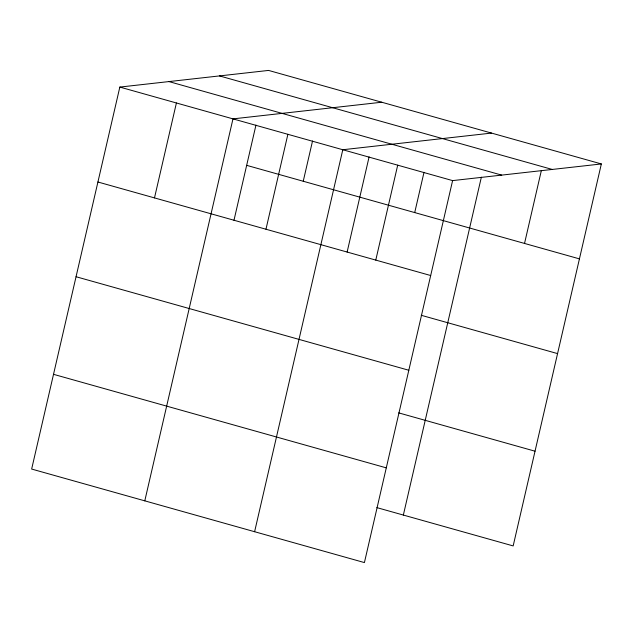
<?xml version="1.0" encoding="UTF-8"?>
<svg xmlns="http://www.w3.org/2000/svg" width="633" height="633" viewBox="0 0 633 633"><rect width="100%" height="100%" fill="white"/><g stroke="black" fill="none" stroke-linecap="round" stroke-linejoin="round"><path stroke-width="0.95" d="M601.35 163.947L268.582 70.421L119.835 87.077L31.65 469.053L364.418 562.579L452.603 180.603L601.35 163.947L513.165 545.923L376.841 507.611M154.492 197.907L176.409 102.973M144.791 500.853L232.976 118.877L381.723 102.222M233.981 220.292L255.961 125.073M265.971 229.233L287.88 134.307M303.239 181.244L312.536 140.977M254.608 531.72L342.793 149.736L491.532 133.08M347.121 252.084L369.102 156.873M375.78 260.1L397.698 165.173M414.71 212.577L424.015 172.303M403.348 515.056L481.357 177.193M524.528 243.444L541.35 170.57M219.493 75.913L552.261 169.446M168.924 81.578L501.692 175.104M119.835 87.077L452.603 180.603M246.664 165.348L579.432 258.873M97.917 182.003L430.685 275.529M421.246 315.289L557.562 353.602M76.055 276.732L408.823 370.258M398.711 412.882L535.035 451.194M53.52 374.325L386.288 467.858"/></g></svg>
